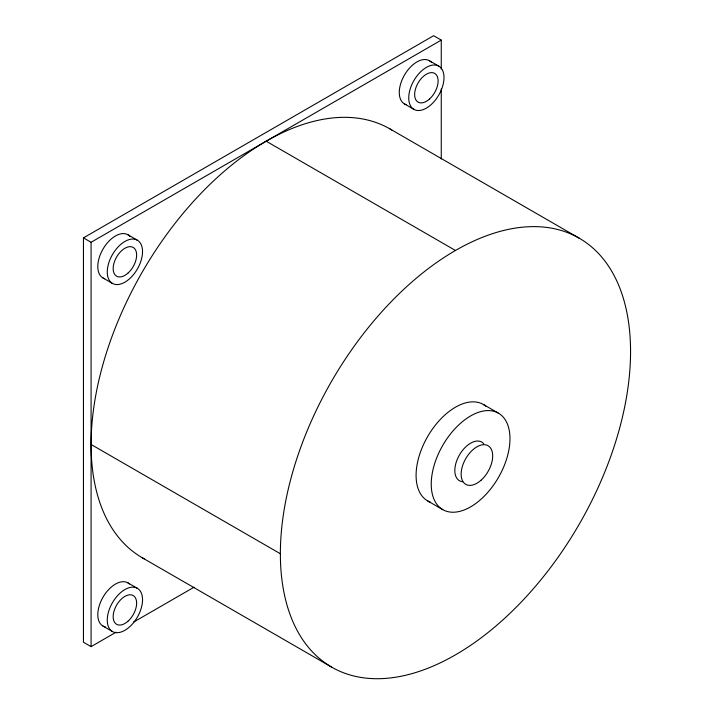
<?xml version="1.0" encoding="UTF-8"?>
<svg xmlns="http://www.w3.org/2000/svg" width="714" height="714" viewBox="0 0 714 714"><rect width="100%" height="100%" fill="white"/><g stroke="black" fill="none" stroke-linecap="round" stroke-linejoin="round"><path stroke-width="1.07" d="M116.096 632.202L91.08 646.643L83.449 642.234L83.449 237.878L433.63 35.7L441.261 40.109L441.261 68.99M83.449 237.878L91.08 242.287L441.261 40.109M133.411 622.206L194.021 587.211M429.382 60.69L438.842 66.161A24.936 14.396 -60 0 1 430.935 104.788A24.936 14.396 -60 0 1 409.336 92.32A24.936 14.396 -60 0 1 438.842 66.161M404.436 103.887L413.906 109.358M389.978 128.931L579.268 238.217A247.615 142.961 -60 0 1 500.782 621.787A247.615 142.961 -60 0 1 286.332 497.979A247.615 142.961 -60 0 1 579.268 238.217M266.17 141.193L455.461 250.48M483.307 404.445L498.443 413.183A55.683 32.148 -60 0 1 480.799 499.434A55.683 32.148 -60 0 1 432.577 471.597A55.683 32.148 -60 0 1 498.443 413.183M127.904 234.745L137.374 240.216A24.936 14.396 -60 0 1 129.466 278.844A24.936 14.396 -60 0 1 107.868 266.376A24.936 14.396 -60 0 1 137.374 240.216M102.968 277.942L112.428 283.413M427.624 500.88L442.76 509.626M91.08 444.465L280.37 553.752M142.363 557.821L331.653 667.108M127.904 582.865L137.374 588.327A24.936 14.396 -60 0 1 129.466 626.963A24.936 14.396 -60 0 1 107.868 614.486A24.936 14.396 -60 0 1 137.374 588.327M102.968 626.062L112.428 631.524M441.261 88.982L441.261 158.972M91.08 242.287L91.08 646.643M144.21 558.857A247.615 142.961 -60 0 1 142.363 271.891A247.615 142.961 -60 0 1 391.799 130.019M430.48 502.228A55.683 32.148 -60 0 1 427.624 436.584A55.683 32.148 -60 0 1 485.895 406.248M105.645 627.053A24.936 14.396 -60 0 1 102.566 597.975A24.936 14.396 -60 0 1 129.43 583.99M462.717 481.736A22.304 12.879 -60 0 1 459.093 455.594A22.304 12.879 -60 0 1 483.726 443.715M104.699 278.701A24.936 14.396 -60 0 1 103.378 248.445A24.936 14.396 -60 0 1 130.1 236.575M406.177 104.646A24.936 14.396 -60 0 1 404.856 74.39A24.936 14.396 -60 0 1 431.577 62.52M480.995 480.281A22.304 12.879 -60 0 0 488.073 445.732A22.304 12.879 -60 0 0 461.681 469.134A22.304 12.879 -60 0 0 480.995 480.281M429.409 99.094A16.601 9.585 -60 0 0 434.674 73.381A16.601 9.585 -60 0 0 415.039 90.794A16.601 9.585 -60 0 0 429.409 99.094M127.94 621.26A16.601 9.585 -60 0 0 133.197 595.556A16.601 9.585 -60 0 0 113.562 612.96A16.601 9.585 -60 0 0 127.94 621.26M127.94 273.15A16.601 9.585 -60 0 0 133.197 247.437A16.601 9.585 -60 0 0 113.562 264.849A16.601 9.585 -60 0 0 127.94 273.15"/></g></svg>
